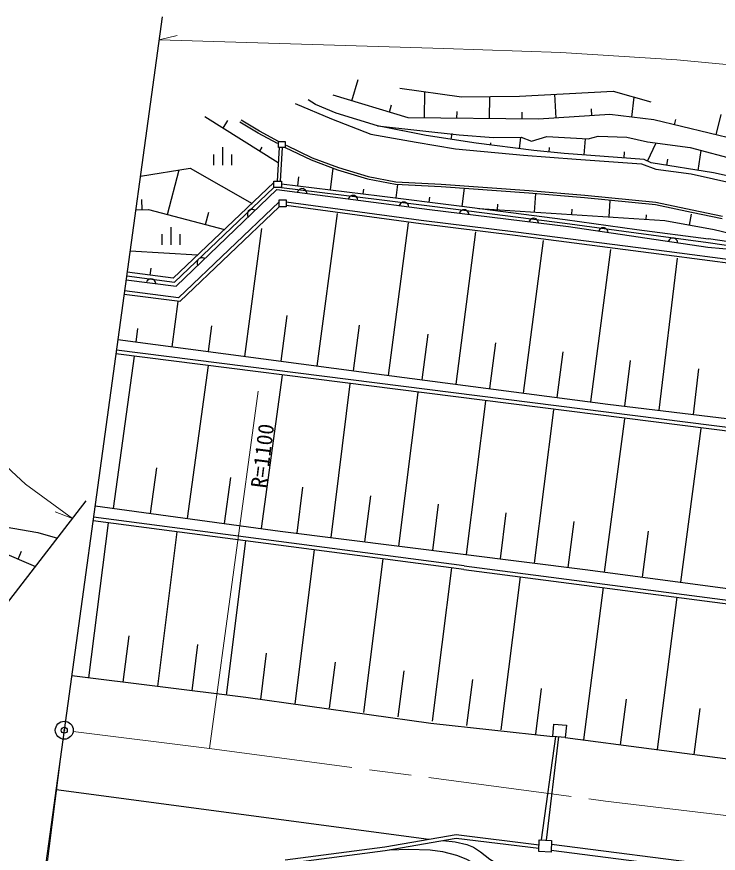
# Model space of a CAD drawing. Units: millimetres, scale not verified. Extents: x 40000 to 680000, y 20000 to 380000.
# Drawn here: x 279587 to 338272, y 269952 to 339900 of the extents above; entities that cross this region are included whole.
import ezdxf
from ezdxf.enums import TextEntityAlignment as Align

# ---------------------------------------------------------------- set-up
doc = ezdxf.new("R2010")
doc.units = ezdxf.units.MM
doc.header["$LTSCALE"] = 1000
doc.header["$PDMODE"] = 32
doc.header["$PDSIZE"] = 500
doc.linetypes.add('CHAIN', pattern=[18.5, 12, -1.5, 3.5, -1.5])
for name, color, linetype, lineweight in [('M-BGD', 7, 'Continuous', 25), ('M-BMK', 2, 'CHAIN', 13), ('M-BMK-OTRS', 5, 'Continuous', 25), ('M-BMK-SRVR', 3, 'Continuous', 25), ('M-STR-HTXT', 7, 'Continuous', 13)]:
    doc.layers.add(name, color=color, linetype=linetype, lineweight=lineweight)
doc.layers.add('M-OTRS', color=6, linetype='Continuous')
doc.styles.add('ＭＳ ゴシック', font='')
doc.styles.get('ＭＳ ゴシック').set_extended_font_data('MS Gothic')

msp = doc.modelspace()

# ---------------------------------------------------------------- linework, layer by layer
at = {"layer": 'M-BGD'}
for p, q in [((307618, 332860), (308155, 334648)), ((311623, 333920), (316806, 333214)), ((321636, 333253), (329489, 333685)), ((329489, 333685), (332630, 332782)), ((312330, 331447), (306048, 333331)), ((313692, 331432), (313715, 333635)), ((316806, 333214), (321636, 333253)), ((319140, 331375), (319159, 333233)), ((324718, 331430), (324587, 333415)), ((331039, 331508), (331235, 333183)), ((302879, 332644), (305922, 331368)), ((304582, 332549), (303953, 332941)), ((306309, 331842), (304582, 332549)), ((310760, 331918), (310944, 332534)), ((295320, 331556), (301459, 327707)), ((309765, 330782), (306309, 331842)), ((316416, 331403), (316422, 331962)), ((321864, 331346), (321870, 331922)), ((329194, 331724), (323226, 331331)), ((327702, 331626), (327663, 332212)), ((332885, 331292), (329194, 331724)), ((338084, 330018), (338501, 331717)), ((296855, 330593), (297258, 331237)), ((299792, 330161), (298249, 331074)), ((299890, 330336), (298351, 331247)), ((305922, 331368), (309210, 330092)), ((323226, 331331), (312330, 331447)), ((339817, 329593), (332885, 331292)), ((334618, 330867), (334727, 331312)), ((301389, 329301), (299792, 330161)), ((301484, 329477), (299890, 330336)), ((313848, 329957), (309765, 330782)), ((309765, 330782), (316597, 330036)), ((311806, 330369), (311819, 330430)), ((301484, 328975), (301484, 329477)), ((301484, 329477), (302049, 329477)), ((302049, 329477), (302049, 328975)), ((309210, 330092), (312990, 329404)), ((318011, 329331), (313848, 329957)), ((315930, 329644), (316006, 330150)), ((316597, 330036), (319463, 329800)), ((319463, 329800), (321780, 329839)), ((321633, 328860), (321760, 329839)), ((321780, 329839), (322643, 329486)), ((322643, 329486), (323939, 329879)), ((323939, 329879), (327394, 329682)), ((327062, 328340), (327165, 329695)), ((327394, 329682), (328219, 329918)), ((328219, 329918), (330614, 329839)), ((330614, 329839), (332342, 329447)), ((296798, 328992), (296798, 327492)), ((299924, 328669), (300127, 328992)), ((301529, 328975), (301372, 326147)), ((302049, 328975), (301484, 328975)), ((301655, 326147), (301812, 328975)), ((302049, 328975), (304217, 327926)), ((302136, 329155), (304296, 328110)), ((312990, 329404), (316278, 328865)), ((316278, 328865), (321971, 328325)), ((322841, 328703), (318011, 329331)), ((319218, 329174), (319243, 329367)), ((324117, 328585), (324152, 328968)), ((332342, 329447), (335916, 328975)), ((332362, 327820), (333076, 329350)), ((335916, 328975), (343455, 326934)), ((296048, 328392), (296048, 327492)), ((297548, 328392), (297548, 327492)), ((304296, 328110), (306493, 327286)), ((321971, 328325), (326389, 327981)), ((325393, 328468), (322841, 328703)), ((332068, 327957), (325393, 328468)), ((330399, 328085), (330439, 328612)), ((336578, 327051), (336847, 328723)), ((304217, 327926), (306429, 327097)), ((326389, 327981), (331837, 327588)), ((331837, 327588), (333057, 327143)), ((332657, 327682), (332068, 327957)), ((337885, 326841), (332657, 327682)), ((333964, 327472), (334047, 327989)), ((289929, 326570), (294103, 327236)), ((292196, 323361), (293183, 327090)), ((294103, 327236), (299280, 324296)), ((305832, 325421), (306051, 327238)), ((306429, 327097), (308942, 326343)), ((306493, 327286), (308989, 326537)), ((333057, 327143), (336002, 326750)), ((336002, 326750), (339732, 325916)), ((341576, 326055), (337885, 326841)), ((292669, 318035), (301107, 326027)), ((301107, 325613), (301107, 326147)), ((301107, 326147), (301735, 326147)), ((301735, 326147), (301735, 325613)), ((303101, 325751), (303193, 326521)), ((308942, 326343), (311279, 325890)), ((308989, 326537), (311303, 326090)), ((311303, 326090), (315091, 325902)), ((292772, 317719), (301107, 325613)), ((292922, 317361), (301340, 325465)), ((301735, 325613), (301107, 325613)), ((301340, 325465), (314109, 323781)), ((301735, 325916), (309929, 324927)), ((301735, 325613), (309892, 324630)), ((303116, 325328), (303072, 325237)), ((303174, 325401), (303116, 325328)), ((303264, 325470), (303174, 325401)), ((303350, 325507), (303264, 325470)), ((303449, 325526), (303350, 325507)), ((303576, 325509), (303449, 325526)), ((303667, 325465), (303576, 325509)), ((303740, 325407), (303667, 325465)), ((303809, 325317), (303740, 325407)), ((303846, 325232), (303809, 325317)), ((308563, 325092), (308611, 325487)), ((311279, 325890), (315079, 325703)), ((311314, 324750), (311458, 325882)), ((315079, 325703), (322429, 325169)), ((315091, 325902), (322445, 325368)), ((316853, 324042), (317047, 325560)), ((322445, 325368), (327096, 324985)), ((290075, 323762), (290044, 324607)), ((301535, 324014), (301535, 324603)), ((301535, 324603), (302124, 324603)), ((302124, 324603), (302124, 324014)), ((303865, 325132), (303846, 325232)), ((307373, 324766), (307328, 324675)), ((307431, 324839), (307373, 324766)), ((307520, 324908), (307431, 324839)), ((307606, 324945), (307520, 324908)), ((307705, 324965), (307606, 324945)), ((307832, 324948), (307705, 324965)), ((307923, 324904), (307832, 324948)), ((307996, 324845), (307923, 324904)), ((308065, 324756), (307996, 324845)), ((308102, 324670), (308065, 324756)), ((308121, 324571), (308102, 324670)), ((309892, 324630), (316549, 323779)), ((309929, 324927), (316587, 324077)), ((314083, 324396), (314135, 324800)), ((322429, 325169), (327078, 324786)), ((322909, 323561), (323010, 325115)), ((327078, 324786), (333015, 324189)), ((327096, 324985), (333045, 324387)), ((293132, 316399), (301535, 324429)), ((293236, 316084), (301535, 324014)), ((302124, 324014), (301535, 324014)), ((302124, 324436), (313418, 322899)), ((302124, 324133), (313379, 322602)), ((311629, 324205), (311585, 324114)), ((311687, 324278), (311629, 324205)), ((311777, 324347), (311687, 324278)), ((311862, 324384), (311777, 324347)), ((311962, 324403), (311862, 324384)), ((312089, 324386), (311962, 324403)), ((312180, 324342), (312089, 324386)), ((312253, 324284), (312180, 324342)), ((312321, 324194), (312253, 324284)), ((312359, 324109), (312321, 324194)), ((312378, 324009), (312359, 324109)), ((316587, 324077), (325462, 322938)), ((318238, 323865), (333806, 322852)), ((319795, 323764), (319826, 324240)), ((329136, 323156), (329226, 324540)), ((333015, 324189), (336042, 323566)), ((333045, 324387), (336082, 323762)), ((289541, 323743), (290608, 323781)), ((290608, 323781), (296961, 322100)), ((295373, 322520), (295648, 323562)), ((298885, 323457), (298883, 323344)), ((298883, 323344), (298904, 323253)), ((298910, 323547), (298885, 323457)), ((298904, 323253), (298948, 323162)), ((298957, 323637), (298910, 323547)), ((299049, 323726), (298957, 323637)), ((299140, 323769), (299049, 323726)), ((299231, 323790), (299140, 323769)), ((299344, 323788), (299231, 323790)), ((299434, 323764), (299344, 323788)), ((299524, 323717), (299434, 323764)), ((304729, 310693), (306420, 323449)), ((314109, 323781), (325738, 322346)), ((316549, 323779), (325423, 322640)), ((316663, 323563), (316619, 323471)), ((316720, 323636), (316663, 323563)), ((316809, 323706), (316720, 323636)), ((316895, 323744), (316809, 323706)), ((316994, 323764), (316895, 323744)), ((317121, 323748), (316994, 323764)), ((317212, 323704), (317121, 323748)), ((317286, 323647), (317212, 323704)), ((317355, 323558), (317286, 323647)), ((317393, 323472), (317355, 323558)), ((317413, 323373), (317393, 323472)), ((326022, 323359), (326051, 323799)), ((332249, 322954), (332274, 323343)), ((335867, 322484), (336032, 323405)), ((336042, 323566), (338586, 323032)), ((336082, 323762), (338633, 323227)), ((310688, 309906), (312353, 322668)), ((313379, 322602), (321295, 321622)), ((313418, 322899), (321333, 321920)), ((322477, 322845), (322433, 322754)), ((322534, 322919), (322477, 322845)), ((322624, 322988), (322534, 322919)), ((322709, 323026), (322624, 322988)), ((322808, 323046), (322709, 323026)), ((322935, 323031), (322808, 323046)), ((323026, 322987), (322935, 323031)), ((323100, 322930), (323026, 322987)), ((323170, 322840), (323100, 322930)), ((323207, 322755), (323170, 322840)), ((323227, 322656), (323207, 322755)), ((325423, 322640), (331410, 321818)), ((325462, 322938), (331450, 322116)), ((333806, 322852), (337929, 322116)), ((292479, 322317), (292479, 320817)), ((298665, 311496), (300082, 322192)), ((316333, 309169), (317997, 321925)), ((321333, 321920), (333967, 320291)), ((325738, 322346), (337397, 320624)), ((328302, 322064), (328257, 321974)), ((328362, 322137), (328302, 322064)), ((328452, 322204), (328362, 322137)), ((328539, 322240), (328452, 322204)), ((328638, 322257), (328539, 322240)), ((328765, 322239), (328638, 322257)), ((328855, 322193), (328765, 322239)), ((328927, 322134), (328855, 322193)), ((328995, 322043), (328927, 322134)), ((329031, 321957), (328995, 322043)), ((329048, 321857), (329031, 321957)), ((331410, 321818), (337418, 321033)), ((331450, 322116), (337460, 321330)), ((337929, 322116), (340524, 321479)), ((291729, 321717), (291729, 320817)), ((293229, 321717), (293229, 320817)), ((321295, 321622), (333928, 319994)), ((321977, 308433), (323640, 321182)), ((334132, 321203), (334087, 321113)), ((334191, 321275), (334132, 321203)), ((334282, 321343), (334191, 321275)), ((334368, 321379), (334282, 321343)), ((334468, 321396), (334368, 321379)), ((334595, 321377), (334468, 321396)), ((334685, 321332), (334595, 321377)), ((334757, 321273), (334685, 321332)), ((334825, 321182), (334757, 321273)), ((334860, 321096), (334825, 321182)), ((334878, 320996), (334860, 321096)), ((340233, 320912), (337460, 321330)), ((327622, 307697), (329283, 320439)), ((337397, 320624), (340252, 320375)), ((337418, 321033), (340195, 320614)), ((289072, 320332), (294723, 319980)), ((294840, 319674), (294747, 319585)), ((294931, 319717), (294840, 319674)), ((295022, 319738), (294931, 319717)), ((295135, 319736), (295022, 319738)), ((295225, 319711), (295135, 319736)), ((295315, 319664), (295225, 319711)), ((333328, 306994), (334864, 319704)), ((333928, 319994), (339916, 319208)), ((333967, 320291), (339980, 319502)), ((294676, 319405), (294674, 319292)), ((294674, 319292), (294695, 319201)), ((294701, 319495), (294676, 319405)), ((294695, 319201), (294738, 319110)), ((294747, 319585), (294701, 319495)), ((292669, 318035), (288826, 318535)), ((290747, 318285), (290823, 318863)), ((288739, 317909), (292922, 317361)), ((288785, 318238), (292772, 317719)), ((290478, 317778), (290434, 317687)), ((290536, 317851), (290478, 317778)), ((290626, 317920), (290536, 317851)), ((290712, 317957), (290626, 317920)), ((290811, 317976), (290712, 317957)), ((290938, 317960), (290811, 317976)), ((291029, 317915), (290938, 317960)), ((291102, 317857), (291029, 317915)), ((291171, 317768), (291102, 317857)), ((291208, 317682), (291171, 317768)), ((291227, 317583), (291208, 317682)), ((293132, 316399), (288610, 316969)), ((293236, 316084), (288570, 316672)), ((292600, 312300), (293104, 316101)), ((301697, 311095), (302204, 314921)), ((307761, 310291), (308269, 314118)), ((289568, 312702), (289718, 313837)), ((295632, 311898), (295918, 314050)), ((288052, 312903), (309277, 310090)), ((313511, 309538), (314010, 313365)), ((367899, 301913), (287930, 312016)), ((319155, 308801), (319654, 312627)), ((287690, 298785), (289428, 311522)), ((367852, 301616), (287889, 311719)), ((324799, 308065), (325298, 311889)), ((293882, 297940), (295628, 310730)), ((330464, 307340), (330926, 311162)), ((300075, 297095), (301828, 309938)), ((309277, 310090), (329033, 307513)), ((336191, 306648), (336651, 310452)), ((305877, 296349), (307493, 309214)), ((311549, 295637), (313163, 308489)), ((317221, 294924), (318834, 307765)), ((329033, 307513), (349077, 305091)), ((322893, 294212), (324504, 307040)), ((328743, 293465), (330451, 306280)), ((335129, 292614), (336841, 305464)), ((290786, 298363), (291309, 302192)), ((296978, 297517), (297503, 301362)), ((303041, 296705), (303526, 300567)), ((308713, 295993), (309197, 299851)), ((286142, 298997), (301623, 296883)), ((314385, 295281), (314869, 299134)), ((317022, 293978), (286011, 298047)), ((320057, 294568), (320540, 298418)), ((277719, 297398), (281339, 296785)), ((285630, 284625), (287267, 297580)), ((316984, 293681), (285970, 297749)), ((325729, 293856), (326212, 297702)), ((281339, 296785), (282986, 296293)), ((291379, 283899), (293013, 296828)), ((301623, 296883), (327147, 293678)), ((331936, 293039), (332449, 296889)), ((275326, 296417), (281150, 293918)), ((297128, 283172), (298759, 296076)), ((279694, 294543), (279982, 295215)), ((302877, 282446), (304505, 295324)), ((308626, 281719), (310250, 294572)), ((314375, 280993), (315996, 293820)), ((317022, 293978), (348014, 289959)), ((316984, 293681), (347978, 289661)), ((327147, 293678), (346303, 291124)), ((320125, 280266), (321742, 293068)), ((327014, 279426), (328672, 292165)), ((333179, 278624), (334837, 291365)), ((288504, 284262), (288995, 288145)), ((294253, 283536), (294743, 287410)), ((300003, 282809), (300491, 286676)), ((305752, 282082), (306239, 285942)), ((284192, 284807), (298766, 282999)), ((311501, 281356), (311988, 285208)), ((317250, 280629), (317736, 284474)), ((322999, 279903), (323484, 283740)), ((298766, 282999), (314223, 280842)), ((330097, 279025), (330594, 282847)), ((336261, 278223), (336759, 282046)), ((314223, 280842), (324436, 279721)), ((324436, 279721), (324530, 280752)), ((324530, 280752), (325567, 280658)), ((325567, 280658), (325473, 279627)), ((324644, 279702), (323454, 271072)), ((323900, 271051), (324945, 279675)), ((325473, 279627), (324436, 279721)), ((325473, 279627), (343967, 277220)), ((282881, 275296), (314053, 271124)), ((310368, 270489), (316334, 271517)), ((316334, 271517), (323281, 270670)), ((310413, 270193), (316342, 271214)), ((316342, 271214), (323266, 270369)), ((323253, 270098), (323300, 271079)), ((323300, 271079), (324331, 271030)), ((324331, 271030), (324284, 270049)), ((324315, 270706), (338224, 268922)), ((302038, 269389), (310368, 270489)), ((302089, 269093), (310413, 270193)), ((324284, 270049), (323253, 270098)), ((324291, 270205), (338162, 268426))]:
    msp.add_line(p, q, dxfattribs=at)
for points in [[(315231, 271022), (316257, 270895), (317237, 270672), (317784, 270451), (318377, 270076), (319164, 269445), (319851, 269043), (320425, 268873), (321192, 268781), (322797, 268773), (324385, 268635), (325346, 268346), (326093, 268012), (327032, 267505)], [(310757, 270252), (312366, 270290), (314164, 270227), (315199, 270093), (316364, 269805), (317149, 269488), (318048, 269001), (318935, 268510), (319843, 268147), (320414, 268043), (321200, 268030), (322617, 268168), (324130, 268196), (325116, 268042), (326283, 267736), (327032, 267505)]]:
    msp.add_lwpolyline(points, dxfattribs=at)
at = {"layer": 'M-BMK'}
for p, q in [((284309, 280146), (295719, 278712)), ((295719, 278712), (328851, 274316)), ((328851, 274316), (366477, 269762))]:
    msp.add_line(p, q, dxfattribs=at)
at = {"layer": 'M-BMK-OTRS'}
for p, q in [((291760, 339900), (283565, 280240)), ((254810, 259857), (285404, 299419)), ((283565, 280240), (276322, 227916))]:
    msp.add_line(p, q, dxfattribs=at)
at = {"layer": 'M-BMK-SRVR'}
for radius in [750, 30]:
    msp.add_circle((283565, 280240), radius, dxfattribs=at)
at = {"layer": 'M-OTRS'}
msp.add_point((283565, 280240), dxfattribs=at)
at = {"layer": 'M-STR-HTXT'}
for p, q in [((291495, 337967), (293007, 338340)), ((291495, 337967), (315308, 337236)), ((299784, 308597), (295719, 278712)), ((284262, 297943), (280327, 300820)), ((284262, 297943), (282804, 298489)), ((283565, 280240), (279813, 250685))]:
    msp.add_line(p, q, dxfattribs=at)
for points in [[(315308, 337236), (325104, 336915), (334795, 336299), (344552, 335364), (354265, 334359), (364014, 333361), (373619, 332345), (383362, 331294), (392982, 330245), (402725, 329191), (412472, 328167), (422108, 327205), (431868, 326318), (441529, 325553), (451309, 324918), (461097, 324433), (470734, 324106), (476414, 323955)], [(239597, 322789), (242000, 322794), (244396, 322698), (246208, 322504), (248183, 322178), (250532, 321659), (252680, 321080), (254586, 320473), (256450, 319773), (258102, 319050), (259885, 318143), (261297, 317307), (262957, 316192), (265601, 314246), (268434, 312027), (270430, 310353), (272651, 308337), (275843, 305100), (279147, 301895), (280327, 300820)]]:
    msp.add_lwpolyline(points, dxfattribs=at)

# ---------------------------------------------------------------- texts
at = {"layer": 'M-STR-HTXT', "style": 'ＭＳ ゴシック'}
msp.add_text('R=1100', height=1320, rotation=82.9, dxfattribs=at).set_placement((300858, 300379), align=Align.BOTTOM_LEFT)

doc.saveas('drawing.dxf')
